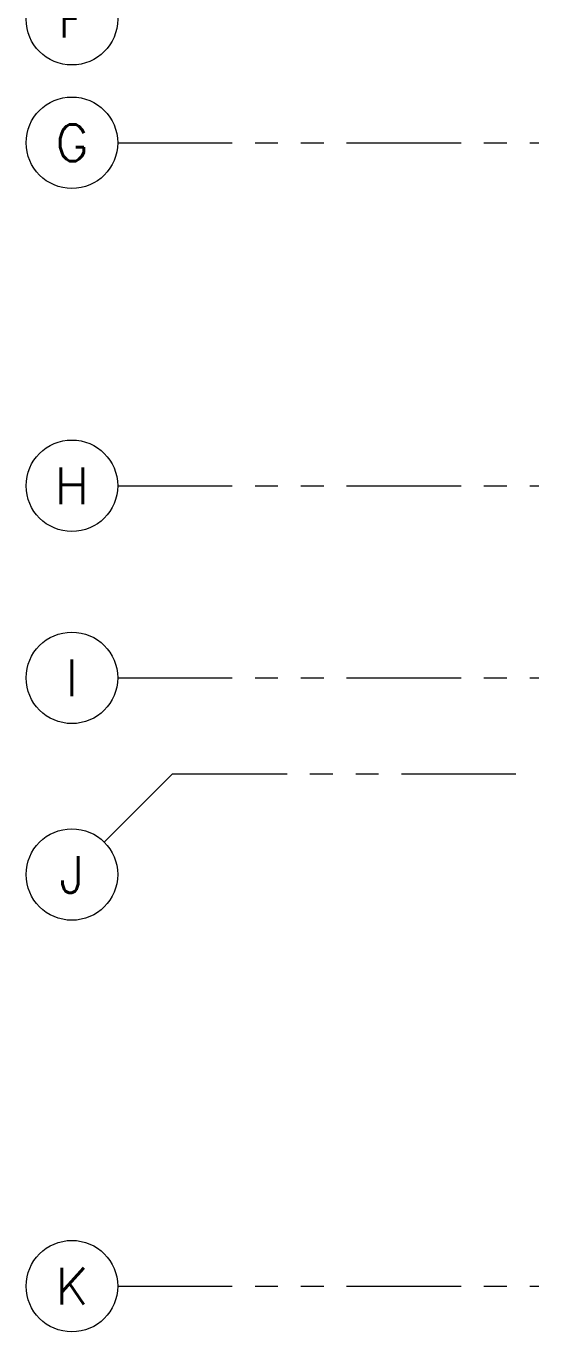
# Model space of a CAD drawing. Header units: millimetres. Extents: x 3738 to 3833, y 1327 to 1657.
# Drawn here: x 3765.17 to 3767.97, y 1456.49 to 1463.63 of the extents above; entities that cross this region are included whole.
import ezdxf
from ezdxf.enums import TextEntityAlignment as Align

# ---------------------------------------------------------------- set-up
doc = ezdxf.new("R2010")
doc.units = ezdxf.units.MM
doc.linetypes.add('PHANTOM', pattern=[63.5, 31.75, -6.35, 6.35, -6.35, 6.35, -6.35])
doc.linetypes.add('PHANTOM2', pattern=[1.25, 0.625, -0.125, 0.125, -0.125, 0.125, -0.125])
doc.layers.add('A-COTAS EXT', color=251, linetype='Continuous', lineweight=13)
doc.layers.add('A-EJES', color=251, linetype='PHANTOM', lineweight=13)
doc.styles.add('ROMANS', font='romans.shx', dxfattribs={"width": 0.8})

# ---------------------------------------------------------------- blocks, each defined once
blk = doc.blocks.new('Ejes_Torre C')
at = {"layer": 'A-COTAS EXT'}
blk.add_line((-2.5, 2.8), (-2.8732, 2.4268), dxfattribs=at)
at = {"layer": 'A-EJES', "linetype": 'PHANTOM2'}
for points in [[(-2.8, 6.25), (-0.5, 6.25)], [(-2.8, 4.375), (-0.5, 4.375)], [(-2.8, 3.325), (-0.5, 3.325)], [(-2.5, 2.8), (-0.5, 2.8)], [(-2.8, 0), (-0.5, 0)]]:
    blk.add_lwpolyline(points, dxfattribs=at)
at = {"layer": 'A-EJES', "linetype": 'Continuous'}
for centre in [(-3.05, 6.925), (-3.05, 6.25), (-3.05, 4.375), (-3.05, 3.325), (-3.05, 2.25), (-3.05, 0)]:
    blk.add_circle(centre, 0.25, dxfattribs=at)
at = {"layer": 'A-EJES', "linetype": 'Continuous', "style": 'ROMANS'}
for s, p in [('F', (-3.05, 6.925)), ('G', (-3.05, 6.25)), ('H', (-3.05, 4.375)), ('I', (-3.05, 3.325)), ('J', (-3.05, 2.25)), ('K', (-3.05, 0))]:
    blk.add_text(s, height=0.2, dxfattribs=at).set_placement(p, align=Align.MIDDLE_CENTER)

msp = doc.modelspace()

# ---------------------------------------------------------------- block references
at = {"layer": 'A-EJES'}
msp.add_blockref('Ejes_Torre C', (3768.4721, 1456.7379), dxfattribs=at)

doc.saveas('drawing.dxf')
